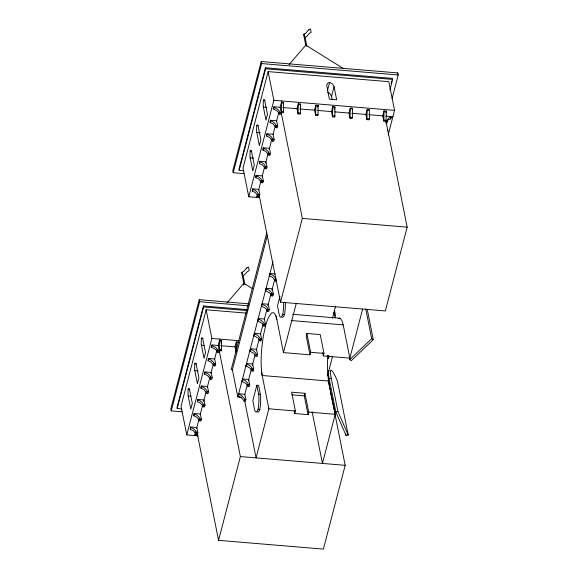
<?xml version="1.0" encoding="UTF-8"?>
<svg xmlns="http://www.w3.org/2000/svg" width="578" height="578" viewBox="0 0 578 578"><rect width="100%" height="100%" fill="white"/><g stroke="black" fill="none" stroke-linecap="round" stroke-linejoin="round"><path stroke-width="0.87" d="M385.54 122.984L386.718 123.085L387.043 121.445L388.279 119.769L390.793 118.858L391.14 116.568L390.793 118.858M386.718 123.085C386.971 120.484 388.048 117.096 391.248 117.124M243.88 283.834L241.633 272.585L242.038 272.195L242.485 272.563M305.849 45.669L303.602 34.42L304.006 34.03L304.454 34.398M328.029 355.658C325.45 375.555 331.678 394.976 335.233 414.318L322.459 463.426L312.134 411.774M188.139 389.139L188.009 394.984L190.791 409.123L192.308 403.292L189.476 389.334L188.818 388.365L188.139 389.139L189.866 389.283M194.743 363.757L194.613 369.595L197.394 383.741L198.919 377.904L196.087 363.952L195.422 362.977L194.743 363.757L196.469 363.902M201.354 338.368L201.223 344.213L204.005 358.353L205.522 352.515L202.69 338.564L202.033 337.595L201.354 338.368L203.073 338.513M250.108 150.974L249.978 156.819L252.759 170.958L254.277 165.127L251.444 151.169L250.787 150.201L250.108 150.974L251.835 151.118M256.711 125.592L256.581 131.43L259.363 145.577L260.888 139.739L258.055 125.787L257.391 124.812L256.711 125.592L258.438 125.737M263.322 100.204L263.192 106.049L265.974 120.188L267.491 114.35L264.659 100.399L264.002 99.43L263.322 100.204L265.042 100.348M211.989 344.958L212.097 345.507L216.121 347.768L218.029 350.564L221.381 350.846L221.627 340.717L219.452 340.529L219.452 349.726L218.759 352.399L217.581 352.305L215.673 349.509L211.649 347.241L211.541 346.692L211.989 344.958L218.166 345.471L240.369 456.577L218.571 540.351L323.391 549.1L345.189 465.326L334.445 411.536M238.504 342.125L236.33 341.938L236.33 351.135M273.958 106.793L274.066 107.342L278.09 109.61L279.998 112.399L283.35 112.681L283.596 102.552L281.421 102.364L281.421 111.561L280.727 114.234L279.55 114.141L277.642 111.344L273.618 109.076L273.51 108.527L273.958 106.793L280.135 107.306L302.337 218.412L280.54 302.186L385.36 310.935L407.158 227.161L385.837 120.462M298.299 103.773L298.053 113.909L300.228 114.09L300.473 113.151L300.473 103.961L298.299 103.773L297.02 108.715L298.053 113.909M315.877 105.239L315.624 115.376L317.799 115.557L318.045 114.617L318.045 105.427L315.877 105.239L314.591 110.181L315.624 115.376M332.755 106.648L332.509 116.785L334.676 116.966L334.922 116.026L334.922 106.829L332.755 106.648L331.469 111.59L332.509 116.785M350.311 108.115L350.066 118.252L352.24 118.432L352.486 117.493L352.486 108.296L350.311 108.115L349.025 113.057L350.066 118.252M367.189 109.524L366.943 119.66L369.118 119.841L369.364 118.902L369.364 109.704L367.189 109.524L365.91 114.466L366.943 119.66M385.996 121.25L386.35 111.67L386.241 111.113L384.067 110.933L383.821 121.069L387.173 121.344M248.663 303.818L199.244 299.693L170.842 408.848L171.247 410.893L182.034 411.796M392.072 98.549L398.206 74.967L397.794 72.922L261.213 61.528L232.811 170.683L233.216 172.728L244.003 173.631M171.247 410.893L199.648 301.738L199.244 299.693M233.216 172.728L261.617 63.573L261.213 61.528M247.268 309.598L203.427 305.943L177.005 407.483L177.208 408.509L181.68 408.877M389.94 89.814L392.65 79.403L392.448 78.377L265.396 67.778L238.974 169.318L239.176 170.344L243.649 170.712M177.208 408.509L203.629 306.961L203.427 305.943M239.176 170.344L265.598 68.796L265.396 67.778M246.38 313.124L206.144 309.765L181.044 406.233L186.781 434.931L198.305 435.891M388.163 134.912L394.55 110.369L388.813 81.671L268.113 71.6L243.013 168.068L248.75 196.766L259.377 197.647M186.781 434.931L211.88 338.462L206.144 309.765M248.75 196.766L273.849 100.297L268.113 71.6M196.347 433.796L197.163 435.379L197.864 432.705L196.823 427.51L190.646 426.99L190.306 429.281L193.276 430.653L196.231 434.338L197.409 434.439M194.157 413.501L193.811 415.792L196.787 417.157L199.742 420.849L200.92 420.95L201.368 419.216L200.335 414.021L194.157 413.501L193.811 415.792M197.806 399.456L197.466 401.746L200.443 403.119L203.398 406.804L204.576 406.905L205.024 405.171L203.991 399.976L197.806 399.456L197.466 401.746M201.317 385.967L200.978 388.257L203.947 389.63L206.91 393.315L208.087 393.416L208.535 391.682L207.495 386.487L201.317 385.967L200.978 388.257M204.973 371.936L204.626 374.219L207.603 375.592L210.558 379.284L211.736 379.378L212.184 377.644L211.151 372.449L204.973 371.936L204.626 374.219M208.477 358.447L208.138 360.73L211.114 362.103L214.07 365.795L215.247 365.888L215.695 364.154L214.662 358.96L208.477 358.447L208.138 360.73M258.315 195.631L259.132 197.214L259.833 194.54L258.792 189.346L252.615 188.825L252.275 191.116L255.245 192.488L258.2 196.173L259.377 196.274M256.126 175.336L255.779 177.627L258.756 178.992L261.711 182.684L262.889 182.785L263.337 181.051L262.304 175.857L256.126 175.336L255.779 177.627M259.775 161.291L259.435 163.581L262.412 164.954L265.367 168.639L266.545 168.74L266.993 167.006L265.959 161.811L259.775 161.291L259.435 163.581M263.286 147.802L262.947 150.092L265.916 151.465L268.878 155.15L270.056 155.251L270.504 153.517L269.464 148.322L263.286 147.802L262.947 150.092M266.942 133.771L266.595 136.054L269.572 137.427L272.527 141.119L273.705 141.213L274.153 139.479L273.119 134.284L266.942 133.771L266.595 136.054M270.446 120.282L270.107 122.565L273.083 123.938L276.038 127.63L277.216 127.724L277.664 125.99L276.631 120.795L270.446 120.282L270.107 122.565M190.306 429.281L190.646 426.99M211.649 347.241L212.097 345.507M252.275 191.116L252.615 188.825M273.618 109.076L274.066 107.342M194.721 435.588L195.732 431.715M196.599 428.37L199.099 418.775M200.234 414.412L202.726 404.81M203.637 401.32L206.136 391.718M207.271 387.354L209.995 376.885M210.905 373.395L213.398 363.793M214.539 359.429L217.032 349.834M218.166 345.471L219.821 339.127M256.69 197.423L257.513 194.251M258.568 190.205L261.068 180.611M262.202 176.247L264.695 166.645M265.605 163.155L268.329 152.686M269.24 149.189L271.963 138.72M273.098 134.356L275.366 125.628M276.508 121.264L278.777 112.544M280.135 107.306L281.789 100.962M196.231 434.338L196.686 432.604L195.248 430.314L193.16 428.536L190.754 427.547M199.742 420.849L200.198 419.115L198.76 416.825L196.672 415.047L194.266 414.058M203.398 406.804L203.853 405.07L202.416 402.779L200.328 401.002L197.922 400.012M206.91 393.315L207.358 391.581L205.927 389.29L203.839 387.513L201.426 386.523M210.558 379.284L211.013 377.55L209.576 375.259L207.488 373.475L205.082 372.485M214.07 365.795L214.525 364.053L213.087 361.77L210.999 359.986L208.593 358.996M217.581 352.305L218.029 350.564M258.2 196.173L258.655 194.439L257.217 192.149L255.129 190.372L252.723 189.382M261.711 182.684L262.166 180.95L260.729 178.66L258.641 176.882L256.235 175.893M265.367 168.639L265.822 166.905L264.384 164.614L262.296 162.837L259.89 161.847M268.878 155.15L269.326 153.416L267.896 151.125L265.808 149.348L263.395 148.358M272.527 141.119L272.982 139.385L271.544 137.094L269.456 135.31L267.05 134.32M276.038 127.63L276.494 125.896L275.056 123.605L272.968 121.821L270.562 120.831M279.55 114.141L279.998 112.399M220.984 343.18L221.627 340.717M243.41 284.997L243.851 283.299L252.189 288.494M236.33 341.938L235.051 346.879L236.084 352.074M266.812 232.732L231.186 369.682L232.392 369.776L237.818 396.963L241.402 397.259M232.392 369.776L267.339 235.448M237.818 396.963L272.997 261.762M238.273 396.205L238.656 393.748L244.834 394.268L245.874 399.463L245.375 401.363L244.205 401.269L242.298 398.473L238.273 396.205L238.165 395.655M242.124 381.401L242.507 378.944L248.692 379.464L249.725 384.659L249.234 386.559L248.056 386.465L246.149 383.669L242.124 381.401L242.016 380.851M246.134 365.99L246.517 363.533L252.702 364.046L253.735 369.241L253.243 371.148L252.066 371.047L250.158 368.251L246.134 365.99L246.026 365.441M249.985 351.186L250.375 348.729L256.553 349.242L257.586 354.437L257.094 356.344L255.917 356.243L254.009 353.447L249.985 351.186L249.877 350.629M253.995 335.782L254.378 333.325L260.562 333.838L261.596 339.033L261.104 340.941L259.927 340.839L258.019 338.043L253.995 335.782L253.886 335.226M257.846 320.978L258.229 318.521L264.413 319.034L265.447 324.229L264.955 326.137L263.778 326.035L261.87 323.239L257.846 320.978L257.737 320.422M261.697 306.174L262.087 303.71L268.264 304.23L269.305 309.425L268.806 311.332L267.628 311.231L265.721 308.435L261.697 306.174L261.588 305.618M265.707 290.756L266.097 288.299L272.274 288.812L273.315 294.007L272.816 295.914L271.638 295.82L269.731 293.024L265.707 290.756L265.598 290.207M276.667 281.11L275.489 281.009L272.534 277.324L269.565 275.952L269.948 273.495L275.244 273.936M317.618 107.067L318.045 105.427M244.682 394.861L247.406 384.392M248.316 380.902L251.488 368.692M252.398 365.202L255.122 354.74M256.256 350.376L259.204 339.033M260.338 334.676L263.062 324.207M264.428 318.977L266.92 309.382M267.831 305.892L271.01 293.682M271.913 290.192L274.868 278.849M244.205 401.269L244.696 399.362L243.692 397.613L241.178 395.294L238.765 394.304M248.056 386.465L248.554 384.558L247.543 382.809L245.029 380.49L242.623 379.5M252.066 371.047L252.564 369.147L251.553 367.391L249.602 365.455L246.633 364.082M255.917 356.243L256.415 354.336L255.411 352.587L253.453 350.651L250.484 349.278M259.927 340.839L260.418 338.939L259.414 337.184L257.463 335.247L254.493 333.874M263.778 326.035L264.276 324.128L263.272 322.38L261.314 320.443L258.344 319.07M267.628 311.231L268.127 309.324L267.123 307.575L265.165 305.639L262.195 304.266M271.638 295.82L272.137 293.913L271.133 292.157L269.182 290.221L266.205 288.856M275.489 281.009L275.988 279.109L274.984 277.353L273.033 275.417L270.056 274.044M327.524 90.435L329.612 82.394L330.139 82.546L332.509 83.991L333.932 86.173L336.678 99.763L329.373 99.156L326.686 85.118L327.553 83.239L329.612 82.394M332.242 99.784L331.541 96.28L334.055 86.635M256.849 385.223L252.81 400.742L254.595 409.672A12.875 2.876 -85.2 0 0 258.077 409.267L259.818 409.412A13.8 3.078 -85.2 0 0 260.367 394.297L258.583 385.367L256.849 385.223L258.626 394.153A13.8 3.078 -85.2 0 1 258.077 409.267M279.962 296.384L277.491 305.87L279.275 314.793A12.875 2.876 -85.2 0 0 282.765 314.396L284.506 314.54A13.8 3.078 -85.2 0 0 285.337 302.699M334.279 109.3L334.713 107.653M261.523 372.124L268.849 408.776L256.068 457.892L244.704 400.98M362.63 309.035L349.849 358.15L323.326 355.932L323.991 353.396L320.234 334.59L306.889 333.477L310.646 352.284L309.989 354.82L283.466 352.609L296.247 303.501M306.889 333.477L306.232 336.02L309.989 354.82M294.715 413.53L295.372 410.994L291.615 392.187L304.953 393.3L308.71 412.107L308.052 414.643L294.715 413.53L294.202 410.965M308.052 414.643L304.295 395.843L304.953 393.3M391.096 83.586L391.768 80.985M384.067 110.933L382.788 115.875L383.821 121.069M332.401 318.406L335.58 306.196M385.815 112.761L386.241 111.113M397.339 74.67L397.794 72.922M327.459 358.57L328.564 358.382L329.063 356.474L327.451 356.85M327.451 375.924L332.444 356.734M259.341 196.751L257.167 196.571L258.142 195.537M197.257 434.36L197.373 434.916L195.198 434.735L196.173 433.702M289 64.678L305.82 45.135L342.956 68.276M227.031 302.843L243.851 283.299M367.196 309.158L373.287 339.654L351.359 360.636L349.748 359.639L371.683 338.665L365.766 309.035M329.185 378.742L331.23 378.048A33.199 3.49 71.4 0 1 337.4 380.967L348.194 434.988L346.157 435.682L335.84 412.013L329.185 378.742A33.199 3.49 71.4 0 1 329.279 370.997M335.84 412.013L337.877 411.319L331.23 378.048M338.802 318.37L340.153 318.261L341.88 320.465L343.202 324.879L349.849 358.15M261.617 63.573L398.206 74.967M265.598 68.796L392.65 79.403M273.849 100.297L394.55 110.369M281.537 102.92L283.704 103.101M298.414 104.329L300.582 104.51M315.985 105.796L318.16 105.976M332.863 107.205L335.038 107.385M350.42 108.671L352.594 108.852M367.305 110.08L369.472 110.261M384.182 111.489L386.35 111.67M282.823 107.53L297.157 108.729M299.845 108.953L315.075 110.225M317.763 110.449L332.097 111.641M334.785 111.865L349.119 113.064M351.807 113.288L366.141 114.48M368.829 114.711L383.163 115.903M385.837 116.127L392.895 116.72M263.351 107.06L266.798 107.349M281.421 111.561L283.596 111.742M298.299 112.97L300.473 113.151M315.87 114.437L318.045 114.617M332.747 115.846L334.922 116.026M350.311 117.312L352.486 117.493M367.189 118.721L369.364 118.902M384.067 120.13L386.241 120.311M276.494 125.896L277.664 125.99M256.74 132.449L260.194 132.738M272.982 139.385L274.153 139.479M269.326 153.416L270.504 153.517M250.137 157.83L253.583 158.119M265.822 166.905L266.993 167.006M262.166 180.95L263.337 181.051M258.655 194.439L259.833 194.54M302.337 218.412L407.158 227.161M272.137 293.913L273.315 294.007M199.648 301.738L248.172 305.784M268.127 309.324L269.305 309.425M292.605 314.295L340.153 318.261M203.629 306.961L247.471 310.624M291.168 320.537L343.202 324.879M264.276 324.128L265.447 324.229M260.418 338.939L261.596 339.033M211.88 338.462L238.613 340.695M219.568 341.085L221.735 341.266M236.445 342.494L238.613 342.675M310.646 352.284L323.991 353.396M220.854 345.695L235.188 346.894M201.382 345.225L203.962 345.442M327.184 355.773L328.954 355.925M219.452 349.726L221.627 349.907M256.415 354.336L257.586 354.437M214.525 364.053L215.695 364.154M252.564 369.147L253.735 369.241M328.586 381.046L262.202 375.505C260.078 361.951 261.408 348.108 263.611 334.648C265.475 327.22 266.314 318.716 271.747 312.886L273.762 312.72L275.496 314.923L276.819 319.338M194.772 370.614L198.225 370.903M211.013 377.55L212.184 377.644M248.554 384.558L249.725 384.659M291.847 394.803L304.295 395.843M258.626 394.153L260.367 394.297M207.358 391.581L208.535 391.682M244.696 399.362L245.874 399.463M188.168 395.995L190.754 396.212M268.849 408.776L295.372 410.994M308.71 412.107L335.233 414.318M203.853 405.07L205.024 405.171M200.198 419.115L201.368 419.216M196.686 432.604L197.864 432.705M240.369 456.577L345.189 465.326M327.625 92.191L330.002 93.636L331.541 96.28M371.683 338.665L373.287 339.654M337.877 411.319L348.194 434.988M387.628 130.057L387.737 130.614M334.33 115.232L334.676 116.966M304.982 36.905L306.882 46.428M349.401 357.89L349.748 359.639M334.489 310.393L335.522 315.588L335.03 317.495L333.99 312.301M345.803 433.934L346.157 435.682M328.456 357.833L328.564 358.382M328.102 379.789L330.038 389.493M330.392 391.255L334.091 409.773M322.647 352.515L323.326 355.932M259.219 195.487L280.54 302.186M257.058 196.014L257.167 196.571M269.449 275.403L269.565 275.952M272.469 294.188L272.816 295.914M276.139 315.956L283.466 352.609M243.013 275.07L244.913 284.593M221.034 349.112L221.381 350.846M197.43 434.533L218.571 540.351M195.089 434.179L195.198 434.735M284.506 314.54A12.875 2.876 -85.2 0 1 281.977 317.084M283.596 302.554A13.8 3.078 -85.2 0 1 282.765 314.396M259.818 409.412A12.875 2.876 -85.2 0 1 257.289 411.955M308.768 29.796L305.834 33.105L304.035 34.16L304.743 37.686L306.542 36.631L309.468 33.322L311.166 32.426L310.458 28.9L308.768 29.796M246.799 267.961L243.865 271.27L242.066 272.325L242.774 275.851L244.573 274.796L247.5 271.487L249.197 270.591L248.489 267.065L246.799 267.961"/></g></svg>
